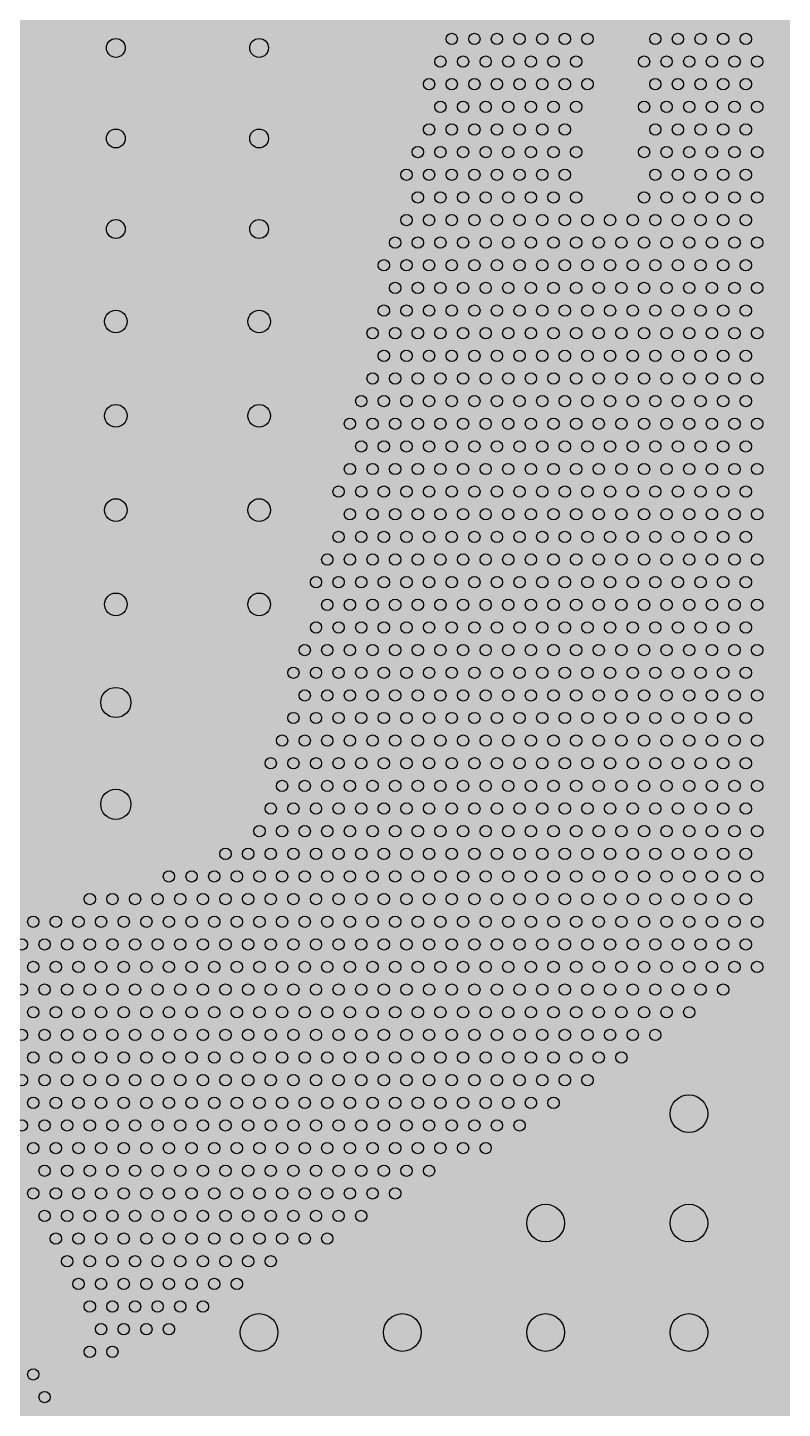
# Model space of a CAD drawing. Header units: metres. Extents: x 6 to 601, y -20 to 118.
# Drawn here: x 62.047 to 62.448, y 79.816 to 80.548 of the extents above; entities that cross this region are included whole.
import ezdxf

# ---------------------------------------------------------------- set-up
doc = ezdxf.new("R2010")
doc.units = ezdxf.units.M
doc.header["$MEASUREMENT"] = 0

msp = doc.modelspace()

# ---------------------------------------------------------------- hatches: boundary and pattern name
at = {"lineweight": 0, "true_color": 0xcd6928, "transparency": 33554534}
h = msp.add_hatch(color=32, dxfattribs=at)
h.dxf.hatch_style = 1
h.paths.add_polyline_path([(63.76226, 84.07628), (61.84323, 84.07628, 0.143152), (60.80928, 81.19774), (60.80928, 78.47618), (63.76226, 78.47566)])

# ---------------------------------------------------------------- linework, layer by layer
for centre, radius in [((62.09428, 80.53719), 0.005), ((62.17028, 80.53719), 0.005), ((62.27247, 80.54196), 0.003), ((62.28447, 80.54196), 0.003), ((62.29647, 80.54196), 0.003), ((62.30847, 80.54196), 0.003), ((62.32047, 80.54196), 0.003), ((62.33247, 80.54196), 0.003), ((62.34447, 80.54196), 0.003), ((62.38047, 80.54196), 0.003), ((62.39247, 80.54196), 0.003), ((62.40447, 80.54196), 0.003), ((62.41647, 80.54196), 0.003), ((62.42847, 80.54196), 0.003), ((62.26647, 80.52996), 0.003), ((62.27847, 80.52996), 0.003), ((62.29047, 80.52996), 0.003), ((62.30247, 80.52996), 0.003), ((62.31447, 80.52996), 0.003), ((62.32647, 80.52996), 0.003), ((62.33847, 80.52996), 0.003), ((62.37447, 80.52996), 0.003), ((62.38647, 80.52996), 0.003), ((62.39847, 80.52996), 0.003), ((62.41047, 80.52996), 0.003), ((62.42247, 80.52996), 0.003), ((62.43447, 80.52996), 0.003), ((62.26047, 80.51796), 0.003), ((62.27247, 80.51796), 0.003), ((62.28447, 80.51796), 0.003), ((62.29647, 80.51796), 0.003), ((62.30847, 80.51796), 0.003), ((62.32047, 80.51796), 0.003), ((62.33247, 80.51796), 0.003), ((62.34447, 80.51796), 0.003), ((62.38047, 80.51796), 0.003), ((62.39247, 80.51796), 0.003), ((62.40447, 80.51796), 0.003), ((62.41647, 80.51796), 0.003), ((62.42847, 80.51796), 0.003), ((62.26647, 80.50596), 0.003), ((62.27847, 80.50596), 0.003), ((62.29047, 80.50596), 0.003), ((62.30247, 80.50596), 0.003), ((62.31447, 80.50596), 0.003), ((62.32647, 80.50596), 0.003), ((62.33847, 80.50596), 0.003), ((62.37447, 80.50596), 0.003), ((62.38647, 80.50596), 0.003), ((62.39847, 80.50596), 0.003), ((62.41047, 80.50596), 0.003), ((62.42247, 80.50596), 0.003), ((62.43447, 80.50596), 0.003), ((62.09428, 80.48919), 0.005), ((62.17028, 80.48919), 0.005), ((62.26047, 80.49396), 0.003), ((62.27247, 80.49396), 0.003), ((62.28447, 80.49396), 0.003), ((62.29647, 80.49396), 0.003), ((62.30847, 80.49396), 0.003), ((62.32047, 80.49396), 0.003), ((62.33247, 80.49396), 0.003), ((62.38047, 80.49396), 0.003), ((62.39247, 80.49396), 0.003), ((62.40447, 80.49396), 0.003), ((62.41647, 80.49396), 0.003), ((62.42847, 80.49396), 0.003), ((62.25447, 80.48196), 0.003), ((62.26647, 80.48196), 0.003), ((62.27847, 80.48196), 0.003), ((62.29047, 80.48196), 0.003), ((62.30247, 80.48196), 0.003), ((62.31447, 80.48196), 0.003), ((62.32647, 80.48196), 0.003), ((62.33847, 80.48196), 0.003), ((62.37447, 80.48196), 0.003), ((62.38647, 80.48196), 0.003), ((62.39847, 80.48196), 0.003), ((62.41047, 80.48196), 0.003), ((62.42247, 80.48196), 0.003), ((62.43447, 80.48196), 0.003), ((62.24847, 80.46996), 0.003), ((62.26047, 80.46996), 0.003), ((62.27247, 80.46996), 0.003), ((62.28447, 80.46996), 0.003), ((62.29647, 80.46996), 0.003), ((62.30847, 80.46996), 0.003), ((62.32047, 80.46996), 0.003), ((62.33247, 80.46996), 0.003), ((62.38047, 80.46996), 0.003), ((62.39247, 80.46996), 0.003), ((62.40447, 80.46996), 0.003), ((62.41647, 80.46996), 0.003), ((62.42847, 80.46996), 0.003), ((62.25447, 80.45796), 0.003), ((62.26647, 80.45796), 0.003), ((62.27847, 80.45796), 0.003), ((62.29047, 80.45796), 0.003), ((62.30247, 80.45796), 0.003), ((62.31447, 80.45796), 0.003), ((62.32647, 80.45796), 0.003), ((62.33847, 80.45796), 0.003), ((62.37447, 80.45796), 0.003), ((62.38647, 80.45796), 0.003), ((62.39847, 80.45796), 0.003), ((62.41047, 80.45796), 0.003), ((62.42247, 80.45796), 0.003), ((62.43447, 80.45796), 0.003), ((62.24847, 80.44596), 0.003), ((62.26047, 80.44596), 0.003), ((62.27247, 80.44596), 0.003), ((62.28447, 80.44596), 0.003), ((62.29647, 80.44596), 0.003), ((62.30847, 80.44596), 0.003), ((62.32047, 80.44596), 0.003), ((62.33247, 80.44596), 0.003), ((62.34447, 80.44596), 0.003), ((62.35647, 80.44596), 0.003), ((62.36847, 80.44596), 0.003), ((62.38047, 80.44596), 0.003), ((62.39247, 80.44596), 0.003), ((62.40447, 80.44596), 0.003), ((62.41647, 80.44596), 0.003), ((62.42847, 80.44596), 0.003), ((62.09428, 80.44119), 0.005), ((62.17028, 80.44119), 0.005), ((62.24247, 80.43396), 0.003), ((62.25447, 80.43396), 0.003), ((62.26647, 80.43396), 0.003), ((62.27847, 80.43396), 0.003), ((62.29047, 80.43396), 0.003), ((62.30247, 80.43396), 0.003), ((62.31447, 80.43396), 0.003), ((62.32647, 80.43396), 0.003), ((62.33847, 80.43396), 0.003), ((62.35047, 80.43396), 0.003), ((62.36247, 80.43396), 0.003), ((62.37447, 80.43396), 0.003), ((62.38647, 80.43396), 0.003), ((62.39847, 80.43396), 0.003), ((62.41047, 80.43396), 0.003), ((62.42247, 80.43396), 0.003), ((62.43447, 80.43396), 0.003), ((62.23647, 80.42196), 0.003), ((62.24847, 80.42196), 0.003), ((62.26047, 80.42196), 0.003), ((62.27247, 80.42196), 0.003), ((62.28447, 80.42196), 0.003), ((62.29647, 80.42196), 0.003), ((62.30847, 80.42196), 0.003), ((62.32047, 80.42196), 0.003), ((62.33247, 80.42196), 0.003), ((62.34447, 80.42196), 0.003), ((62.35647, 80.42196), 0.003), ((62.36847, 80.42196), 0.003), ((62.38047, 80.42196), 0.003), ((62.39247, 80.42196), 0.003), ((62.40447, 80.42196), 0.003), ((62.41647, 80.42196), 0.003), ((62.42847, 80.42196), 0.003), ((62.24247, 80.40996), 0.003), ((62.25447, 80.40996), 0.003), ((62.26647, 80.40996), 0.003), ((62.27847, 80.40996), 0.003), ((62.29047, 80.40996), 0.003), ((62.30247, 80.40996), 0.003), ((62.31447, 80.40996), 0.003), ((62.32647, 80.40996), 0.003), ((62.33847, 80.40996), 0.003), ((62.35047, 80.40996), 0.003), ((62.36247, 80.40996), 0.003), ((62.37447, 80.40996), 0.003), ((62.38647, 80.40996), 0.003), ((62.39847, 80.40996), 0.003), ((62.41047, 80.40996), 0.003), ((62.42247, 80.40996), 0.003), ((62.43447, 80.40996), 0.003), ((62.09428, 80.39219), 0.006), ((62.17028, 80.39219), 0.006), ((62.23647, 80.39796), 0.003), ((62.24847, 80.39796), 0.003), ((62.26047, 80.39796), 0.003), ((62.27247, 80.39796), 0.003), ((62.28447, 80.39796), 0.003), ((62.29647, 80.39796), 0.003), ((62.30847, 80.39796), 0.003), ((62.32047, 80.39796), 0.003), ((62.33247, 80.39796), 0.003), ((62.34447, 80.39796), 0.003), ((62.35647, 80.39796), 0.003), ((62.36847, 80.39796), 0.003), ((62.38047, 80.39796), 0.003), ((62.39247, 80.39796), 0.003), ((62.40447, 80.39796), 0.003), ((62.41647, 80.39796), 0.003), ((62.42847, 80.39796), 0.003), ((62.23047, 80.38596), 0.003), ((62.24247, 80.38596), 0.003), ((62.25447, 80.38596), 0.003), ((62.26647, 80.38596), 0.003), ((62.27847, 80.38596), 0.003), ((62.29047, 80.38596), 0.003), ((62.30247, 80.38596), 0.003), ((62.31447, 80.38596), 0.003), ((62.32647, 80.38596), 0.003), ((62.33847, 80.38596), 0.003), ((62.35047, 80.38596), 0.003), ((62.36247, 80.38596), 0.003), ((62.37447, 80.38596), 0.003), ((62.38647, 80.38596), 0.003), ((62.39847, 80.38596), 0.003), ((62.41047, 80.38596), 0.003), ((62.42247, 80.38596), 0.003), ((62.43447, 80.38596), 0.003), ((62.23647, 80.37396), 0.003), ((62.24847, 80.37396), 0.003), ((62.26047, 80.37396), 0.003), ((62.27247, 80.37396), 0.003), ((62.28447, 80.37396), 0.003), ((62.29647, 80.37396), 0.003), ((62.30847, 80.37396), 0.003), ((62.32047, 80.37396), 0.003), ((62.33247, 80.37396), 0.003), ((62.34447, 80.37396), 0.003), ((62.35647, 80.37396), 0.003), ((62.36847, 80.37396), 0.003), ((62.38047, 80.37396), 0.003), ((62.39247, 80.37396), 0.003), ((62.40447, 80.37396), 0.003), ((62.41647, 80.37396), 0.003), ((62.42847, 80.37396), 0.003), ((62.23047, 80.36196), 0.003), ((62.24247, 80.36196), 0.003), ((62.25447, 80.36196), 0.003), ((62.26647, 80.36196), 0.003), ((62.27847, 80.36196), 0.003), ((62.29047, 80.36196), 0.003), ((62.30247, 80.36196), 0.003), ((62.31447, 80.36196), 0.003), ((62.32647, 80.36196), 0.003), ((62.33847, 80.36196), 0.003), ((62.35047, 80.36196), 0.003), ((62.36247, 80.36196), 0.003), ((62.37447, 80.36196), 0.003), ((62.38647, 80.36196), 0.003), ((62.39847, 80.36196), 0.003), ((62.41047, 80.36196), 0.003), ((62.42247, 80.36196), 0.003), ((62.43447, 80.36196), 0.003), ((62.22447, 80.34996), 0.003), ((62.23647, 80.34996), 0.003), ((62.24847, 80.34996), 0.003), ((62.26047, 80.34996), 0.003), ((62.27247, 80.34996), 0.003), ((62.28447, 80.34996), 0.003), ((62.29647, 80.34996), 0.003), ((62.30847, 80.34996), 0.003), ((62.32047, 80.34996), 0.003), ((62.33247, 80.34996), 0.003), ((62.34447, 80.34996), 0.003), ((62.35647, 80.34996), 0.003), ((62.36847, 80.34996), 0.003), ((62.38047, 80.34996), 0.003), ((62.39247, 80.34996), 0.003), ((62.40447, 80.34996), 0.003), ((62.41647, 80.34996), 0.003), ((62.42847, 80.34996), 0.003), ((62.09428, 80.34219), 0.006), ((62.17028, 80.34219), 0.006), ((62.21847, 80.33796), 0.003), ((62.23047, 80.33796), 0.003), ((62.24247, 80.33796), 0.003), ((62.25447, 80.33796), 0.003), ((62.26647, 80.33796), 0.003), ((62.27847, 80.33796), 0.003), ((62.29047, 80.33796), 0.003), ((62.30247, 80.33796), 0.003), ((62.31447, 80.33796), 0.003), ((62.32647, 80.33796), 0.003), ((62.33847, 80.33796), 0.003), ((62.35047, 80.33796), 0.003), ((62.36247, 80.33796), 0.003), ((62.37447, 80.33796), 0.003), ((62.38647, 80.33796), 0.003), ((62.39847, 80.33796), 0.003), ((62.41047, 80.33796), 0.003), ((62.42247, 80.33796), 0.003), ((62.43447, 80.33796), 0.003), ((62.22447, 80.32596), 0.003), ((62.23647, 80.32596), 0.003), ((62.24847, 80.32596), 0.003), ((62.26047, 80.32596), 0.003), ((62.27247, 80.32596), 0.003), ((62.28447, 80.32596), 0.003), ((62.29647, 80.32596), 0.003), ((62.30847, 80.32596), 0.003), ((62.32047, 80.32596), 0.003), ((62.33247, 80.32596), 0.003), ((62.34447, 80.32596), 0.003), ((62.35647, 80.32596), 0.003), ((62.36847, 80.32596), 0.003), ((62.38047, 80.32596), 0.003), ((62.39247, 80.32596), 0.003), ((62.40447, 80.32596), 0.003), ((62.41647, 80.32596), 0.003), ((62.42847, 80.32596), 0.003), ((62.21847, 80.31396), 0.003), ((62.23047, 80.31396), 0.003), ((62.24247, 80.31396), 0.003), ((62.25447, 80.31396), 0.003), ((62.26647, 80.31396), 0.003), ((62.27847, 80.31396), 0.003), ((62.29047, 80.31396), 0.003), ((62.30247, 80.31396), 0.003), ((62.31447, 80.31396), 0.003), ((62.32647, 80.31396), 0.003), ((62.33847, 80.31396), 0.003), ((62.35047, 80.31396), 0.003), ((62.36247, 80.31396), 0.003), ((62.37447, 80.31396), 0.003), ((62.38647, 80.31396), 0.003), ((62.39847, 80.31396), 0.003), ((62.41047, 80.31396), 0.003), ((62.42247, 80.31396), 0.003), ((62.43447, 80.31396), 0.003), ((62.21247, 80.30196), 0.003), ((62.22447, 80.30196), 0.003), ((62.23647, 80.30196), 0.003), ((62.24847, 80.30196), 0.003), ((62.26047, 80.30196), 0.003), ((62.27247, 80.30196), 0.003), ((62.28447, 80.30196), 0.003), ((62.29647, 80.30196), 0.003), ((62.30847, 80.30196), 0.003), ((62.32047, 80.30196), 0.003), ((62.33247, 80.30196), 0.003), ((62.34447, 80.30196), 0.003), ((62.35647, 80.30196), 0.003), ((62.36847, 80.30196), 0.003), ((62.38047, 80.30196), 0.003), ((62.39247, 80.30196), 0.003), ((62.40447, 80.30196), 0.003), ((62.41647, 80.30196), 0.003), ((62.42847, 80.30196), 0.003), ((62.09428, 80.29219), 0.006), ((62.17028, 80.29219), 0.006), ((62.21847, 80.28996), 0.003), ((62.23047, 80.28996), 0.003), ((62.24247, 80.28996), 0.003), ((62.25447, 80.28996), 0.003), ((62.26647, 80.28996), 0.003), ((62.27847, 80.28996), 0.003), ((62.29047, 80.28996), 0.003), ((62.30247, 80.28996), 0.003), ((62.31447, 80.28996), 0.003), ((62.32647, 80.28996), 0.003), ((62.33847, 80.28996), 0.003), ((62.35047, 80.28996), 0.003), ((62.36247, 80.28996), 0.003), ((62.37447, 80.28996), 0.003), ((62.38647, 80.28996), 0.003), ((62.39847, 80.28996), 0.003), ((62.41047, 80.28996), 0.003), ((62.42247, 80.28996), 0.003), ((62.43447, 80.28996), 0.003), ((62.21247, 80.27796), 0.003), ((62.22447, 80.27796), 0.003), ((62.23647, 80.27796), 0.003), ((62.24847, 80.27796), 0.003), ((62.26047, 80.27796), 0.003), ((62.27247, 80.27796), 0.003), ((62.28447, 80.27796), 0.003), ((62.29647, 80.27796), 0.003), ((62.30847, 80.27796), 0.003), ((62.32047, 80.27796), 0.003), ((62.33247, 80.27796), 0.003), ((62.34447, 80.27796), 0.003), ((62.35647, 80.27796), 0.003), ((62.36847, 80.27796), 0.003), ((62.38047, 80.27796), 0.003), ((62.39247, 80.27796), 0.003), ((62.40447, 80.27796), 0.003), ((62.41647, 80.27796), 0.003), ((62.42847, 80.27796), 0.003), ((62.20647, 80.26596), 0.003), ((62.21847, 80.26596), 0.003), ((62.23047, 80.26596), 0.003), ((62.24247, 80.26596), 0.003), ((62.25447, 80.26596), 0.003), ((62.26647, 80.26596), 0.003), ((62.27847, 80.26596), 0.003), ((62.29047, 80.26596), 0.003), ((62.30247, 80.26596), 0.003), ((62.31447, 80.26596), 0.003), ((62.32647, 80.26596), 0.003), ((62.33847, 80.26596), 0.003), ((62.35047, 80.26596), 0.003), ((62.36247, 80.26596), 0.003), ((62.37447, 80.26596), 0.003), ((62.38647, 80.26596), 0.003), ((62.39847, 80.26596), 0.003), ((62.41047, 80.26596), 0.003), ((62.42247, 80.26596), 0.003), ((62.43447, 80.26596), 0.003), ((62.20047, 80.25396), 0.003), ((62.21247, 80.25396), 0.003), ((62.22447, 80.25396), 0.003), ((62.23647, 80.25396), 0.003), ((62.24847, 80.25396), 0.003), ((62.26047, 80.25396), 0.003), ((62.27247, 80.25396), 0.003), ((62.28447, 80.25396), 0.003), ((62.29647, 80.25396), 0.003), ((62.30847, 80.25396), 0.003), ((62.32047, 80.25396), 0.003), ((62.33247, 80.25396), 0.003), ((62.34447, 80.25396), 0.003), ((62.35647, 80.25396), 0.003), ((62.36847, 80.25396), 0.003), ((62.38047, 80.25396), 0.003), ((62.39247, 80.25396), 0.003), ((62.40447, 80.25396), 0.003), ((62.41647, 80.25396), 0.003), ((62.42847, 80.25396), 0.003), ((62.09428, 80.24219), 0.006), ((62.17028, 80.24219), 0.006), ((62.20647, 80.24196), 0.003), ((62.21847, 80.24196), 0.003), ((62.23047, 80.24196), 0.003), ((62.24247, 80.24196), 0.003), ((62.25447, 80.24196), 0.003), ((62.26647, 80.24196), 0.003), ((62.27847, 80.24196), 0.003), ((62.29047, 80.24196), 0.003), ((62.30247, 80.24196), 0.003), ((62.31447, 80.24196), 0.003), ((62.32647, 80.24196), 0.003), ((62.33847, 80.24196), 0.003), ((62.35047, 80.24196), 0.003), ((62.36247, 80.24196), 0.003), ((62.37447, 80.24196), 0.003), ((62.38647, 80.24196), 0.003), ((62.39847, 80.24196), 0.003), ((62.41047, 80.24196), 0.003), ((62.42247, 80.24196), 0.003), ((62.43447, 80.24196), 0.003), ((62.20047, 80.22996), 0.003), ((62.21247, 80.22996), 0.003), ((62.22447, 80.22996), 0.003), ((62.23647, 80.22996), 0.003), ((62.24847, 80.22996), 0.003), ((62.26047, 80.22996), 0.003), ((62.27247, 80.22996), 0.003), ((62.28447, 80.22996), 0.003), ((62.29647, 80.22996), 0.003), ((62.30847, 80.22996), 0.003), ((62.32047, 80.22996), 0.003), ((62.33247, 80.22996), 0.003), ((62.34447, 80.22996), 0.003), ((62.35647, 80.22996), 0.003), ((62.36847, 80.22996), 0.003), ((62.38047, 80.22996), 0.003), ((62.39247, 80.22996), 0.003), ((62.40447, 80.22996), 0.003), ((62.41647, 80.22996), 0.003), ((62.42847, 80.22996), 0.003), ((62.19447, 80.21796), 0.003), ((62.20647, 80.21796), 0.003), ((62.21847, 80.21796), 0.003), ((62.23047, 80.21796), 0.003), ((62.24247, 80.21796), 0.003), ((62.25447, 80.21796), 0.003), ((62.26647, 80.21796), 0.003), ((62.27847, 80.21796), 0.003), ((62.29047, 80.21796), 0.003), ((62.30247, 80.21796), 0.003), ((62.31447, 80.21796), 0.003), ((62.32647, 80.21796), 0.003), ((62.33847, 80.21796), 0.003), ((62.35047, 80.21796), 0.003), ((62.36247, 80.21796), 0.003), ((62.37447, 80.21796), 0.003), ((62.38647, 80.21796), 0.003), ((62.39847, 80.21796), 0.003), ((62.41047, 80.21796), 0.003), ((62.42247, 80.21796), 0.003), ((62.43447, 80.21796), 0.003), ((62.18847, 80.20596), 0.003), ((62.20047, 80.20596), 0.003), ((62.21247, 80.20596), 0.003), ((62.22447, 80.20596), 0.003), ((62.23647, 80.20596), 0.003), ((62.24847, 80.20596), 0.003), ((62.26047, 80.20596), 0.003), ((62.27247, 80.20596), 0.003), ((62.28447, 80.20596), 0.003), ((62.29647, 80.20596), 0.003), ((62.30847, 80.20596), 0.003), ((62.32047, 80.20596), 0.003), ((62.33247, 80.20596), 0.003), ((62.34447, 80.20596), 0.003), ((62.35647, 80.20596), 0.003), ((62.36847, 80.20596), 0.003), ((62.38047, 80.20596), 0.003), ((62.39247, 80.20596), 0.003), ((62.40447, 80.20596), 0.003), ((62.41647, 80.20596), 0.003), ((62.42847, 80.20596), 0.003), ((62.09428, 80.19019), 0.008), ((62.19447, 80.19396), 0.003), ((62.20647, 80.19396), 0.003), ((62.21847, 80.19396), 0.003), ((62.23047, 80.19396), 0.003), ((62.24247, 80.19396), 0.003), ((62.25447, 80.19396), 0.003), ((62.26647, 80.19396), 0.003), ((62.27847, 80.19396), 0.003), ((62.29047, 80.19396), 0.003), ((62.30247, 80.19396), 0.003), ((62.31447, 80.19396), 0.003), ((62.32647, 80.19396), 0.003), ((62.33847, 80.19396), 0.003), ((62.35047, 80.19396), 0.003), ((62.36247, 80.19396), 0.003), ((62.37447, 80.19396), 0.003), ((62.38647, 80.19396), 0.003), ((62.39847, 80.19396), 0.003), ((62.41047, 80.19396), 0.003), ((62.42247, 80.19396), 0.003), ((62.43447, 80.19396), 0.003), ((62.18847, 80.18196), 0.003), ((62.20047, 80.18196), 0.003), ((62.21247, 80.18196), 0.003), ((62.22447, 80.18196), 0.003), ((62.23647, 80.18196), 0.003), ((62.24847, 80.18196), 0.003), ((62.26047, 80.18196), 0.003), ((62.27247, 80.18196), 0.003), ((62.28447, 80.18196), 0.003), ((62.29647, 80.18196), 0.003), ((62.30847, 80.18196), 0.003), ((62.32047, 80.18196), 0.003), ((62.33247, 80.18196), 0.003), ((62.34447, 80.18196), 0.003), ((62.35647, 80.18196), 0.003), ((62.36847, 80.18196), 0.003), ((62.38047, 80.18196), 0.003), ((62.39247, 80.18196), 0.003), ((62.40447, 80.18196), 0.003), ((62.41647, 80.18196), 0.003), ((62.42847, 80.18196), 0.003), ((62.18247, 80.16996), 0.003), ((62.19447, 80.16996), 0.003), ((62.20647, 80.16996), 0.003), ((62.21847, 80.16996), 0.003), ((62.23047, 80.16996), 0.003), ((62.24247, 80.16996), 0.003), ((62.25447, 80.16996), 0.003), ((62.26647, 80.16996), 0.003), ((62.27847, 80.16996), 0.003), ((62.29047, 80.16996), 0.003), ((62.30247, 80.16996), 0.003), ((62.31447, 80.16996), 0.003), ((62.32647, 80.16996), 0.003), ((62.33847, 80.16996), 0.003), ((62.35047, 80.16996), 0.003), ((62.36247, 80.16996), 0.003), ((62.37447, 80.16996), 0.003), ((62.38647, 80.16996), 0.003), ((62.39847, 80.16996), 0.003), ((62.41047, 80.16996), 0.003), ((62.42247, 80.16996), 0.003), ((62.43447, 80.16996), 0.003), ((62.17647, 80.15796), 0.003), ((62.18847, 80.15796), 0.003), ((62.20047, 80.15796), 0.003), ((62.21247, 80.15796), 0.003), ((62.22447, 80.15796), 0.003), ((62.23647, 80.15796), 0.003), ((62.24847, 80.15796), 0.003), ((62.26047, 80.15796), 0.003), ((62.27247, 80.15796), 0.003), ((62.28447, 80.15796), 0.003), ((62.29647, 80.15796), 0.003), ((62.30847, 80.15796), 0.003), ((62.32047, 80.15796), 0.003), ((62.33247, 80.15796), 0.003), ((62.34447, 80.15796), 0.003), ((62.35647, 80.15796), 0.003), ((62.36847, 80.15796), 0.003), ((62.38047, 80.15796), 0.003), ((62.39247, 80.15796), 0.003), ((62.40447, 80.15796), 0.003), ((62.41647, 80.15796), 0.003), ((62.42847, 80.15796), 0.003), ((62.18247, 80.14596), 0.003), ((62.19447, 80.14596), 0.003), ((62.20647, 80.14596), 0.003), ((62.21847, 80.14596), 0.003), ((62.23047, 80.14596), 0.003), ((62.24247, 80.14596), 0.003), ((62.25447, 80.14596), 0.003), ((62.26647, 80.14596), 0.003), ((62.27847, 80.14596), 0.003), ((62.29047, 80.14596), 0.003), ((62.30247, 80.14596), 0.003), ((62.31447, 80.14596), 0.003), ((62.32647, 80.14596), 0.003), ((62.33847, 80.14596), 0.003), ((62.35047, 80.14596), 0.003), ((62.36247, 80.14596), 0.003), ((62.37447, 80.14596), 0.003), ((62.38647, 80.14596), 0.003), ((62.39847, 80.14596), 0.003), ((62.41047, 80.14596), 0.003), ((62.42247, 80.14596), 0.003), ((62.43447, 80.14596), 0.003), ((62.09428, 80.13619), 0.008), ((62.17647, 80.13396), 0.003), ((62.18847, 80.13396), 0.003), ((62.20047, 80.13396), 0.003), ((62.21247, 80.13396), 0.003), ((62.22447, 80.13396), 0.003), ((62.23647, 80.13396), 0.003), ((62.24847, 80.13396), 0.003), ((62.26047, 80.13396), 0.003), ((62.27247, 80.13396), 0.003), ((62.28447, 80.13396), 0.003), ((62.29647, 80.13396), 0.003), ((62.30847, 80.13396), 0.003), ((62.32047, 80.13396), 0.003), ((62.33247, 80.13396), 0.003), ((62.34447, 80.13396), 0.003), ((62.35647, 80.13396), 0.003), ((62.36847, 80.13396), 0.003), ((62.38047, 80.13396), 0.003), ((62.39247, 80.13396), 0.003), ((62.40447, 80.13396), 0.003), ((62.41647, 80.13396), 0.003), ((62.42847, 80.13396), 0.003), ((62.17047, 80.12196), 0.003), ((62.18247, 80.12196), 0.003), ((62.19447, 80.12196), 0.003), ((62.20647, 80.12196), 0.003), ((62.21847, 80.12196), 0.003), ((62.23047, 80.12196), 0.003), ((62.24247, 80.12196), 0.003), ((62.25447, 80.12196), 0.003), ((62.26647, 80.12196), 0.003), ((62.27847, 80.12196), 0.003), ((62.29047, 80.12196), 0.003), ((62.30247, 80.12196), 0.003), ((62.31447, 80.12196), 0.003), ((62.32647, 80.12196), 0.003), ((62.33847, 80.12196), 0.003), ((62.35047, 80.12196), 0.003), ((62.36247, 80.12196), 0.003), ((62.37447, 80.12196), 0.003), ((62.38647, 80.12196), 0.003), ((62.39847, 80.12196), 0.003), ((62.41047, 80.12196), 0.003), ((62.42247, 80.12196), 0.003), ((62.43447, 80.12196), 0.003), ((62.15247, 80.10996), 0.003), ((62.16447, 80.10996), 0.003), ((62.17647, 80.10996), 0.003), ((62.18847, 80.10996), 0.003), ((62.20047, 80.10996), 0.003), ((62.21247, 80.10996), 0.003), ((62.22447, 80.10996), 0.003), ((62.23647, 80.10996), 0.003), ((62.24847, 80.10996), 0.003), ((62.26047, 80.10996), 0.003), ((62.27247, 80.10996), 0.003), ((62.28447, 80.10996), 0.003), ((62.29647, 80.10996), 0.003), ((62.30847, 80.10996), 0.003), ((62.32047, 80.10996), 0.003), ((62.33247, 80.10996), 0.003), ((62.34447, 80.10996), 0.003), ((62.35647, 80.10996), 0.003), ((62.36847, 80.10996), 0.003), ((62.38047, 80.10996), 0.003), ((62.39247, 80.10996), 0.003), ((62.40447, 80.10996), 0.003), ((62.41647, 80.10996), 0.003), ((62.42847, 80.10996), 0.003), ((62.12247, 80.09796), 0.003), ((62.13447, 80.09796), 0.003), ((62.14647, 80.09796), 0.003), ((62.15847, 80.09796), 0.003), ((62.17047, 80.09796), 0.003), ((62.18247, 80.09796), 0.003), ((62.19447, 80.09796), 0.003), ((62.20647, 80.09796), 0.003), ((62.21847, 80.09796), 0.003), ((62.23047, 80.09796), 0.003), ((62.24247, 80.09796), 0.003), ((62.25447, 80.09796), 0.003), ((62.26647, 80.09796), 0.003), ((62.27847, 80.09796), 0.003), ((62.29047, 80.09796), 0.003), ((62.30247, 80.09796), 0.003), ((62.31447, 80.09796), 0.003), ((62.32647, 80.09796), 0.003), ((62.33847, 80.09796), 0.003), ((62.35047, 80.09796), 0.003), ((62.36247, 80.09796), 0.003), ((62.37447, 80.09796), 0.003), ((62.38647, 80.09796), 0.003), ((62.39847, 80.09796), 0.003), ((62.41047, 80.09796), 0.003), ((62.42247, 80.09796), 0.003), ((62.43447, 80.09796), 0.003), ((62.08047, 80.08596), 0.003), ((62.09247, 80.08596), 0.003), ((62.10447, 80.08596), 0.003), ((62.11647, 80.08596), 0.003), ((62.12847, 80.08596), 0.003), ((62.14047, 80.08596), 0.003), ((62.15247, 80.08596), 0.003), ((62.16447, 80.08596), 0.003), ((62.17647, 80.08596), 0.003), ((62.18847, 80.08596), 0.003), ((62.20047, 80.08596), 0.003), ((62.21247, 80.08596), 0.003), ((62.22447, 80.08596), 0.003), ((62.23647, 80.08596), 0.003), ((62.24847, 80.08596), 0.003), ((62.26047, 80.08596), 0.003), ((62.27247, 80.08596), 0.003), ((62.28447, 80.08596), 0.003), ((62.29647, 80.08596), 0.003), ((62.30847, 80.08596), 0.003), ((62.32047, 80.08596), 0.003), ((62.33247, 80.08596), 0.003), ((62.34447, 80.08596), 0.003), ((62.35647, 80.08596), 0.003), ((62.36847, 80.08596), 0.003), ((62.38047, 80.08596), 0.003), ((62.39247, 80.08596), 0.003), ((62.40447, 80.08596), 0.003), ((62.41647, 80.08596), 0.003), ((62.42847, 80.08596), 0.003), ((62.05047, 80.07396), 0.003), ((62.06247, 80.07396), 0.003), ((62.07447, 80.07396), 0.003), ((62.08647, 80.07396), 0.003), ((62.09847, 80.07396), 0.003), ((62.11047, 80.07396), 0.003), ((62.12247, 80.07396), 0.003), ((62.13447, 80.07396), 0.003), ((62.14647, 80.07396), 0.003), ((62.15847, 80.07396), 0.003), ((62.17047, 80.07396), 0.003), ((62.18247, 80.07396), 0.003), ((62.19447, 80.07396), 0.003), ((62.20647, 80.07396), 0.003), ((62.21847, 80.07396), 0.003), ((62.23047, 80.07396), 0.003), ((62.24247, 80.07396), 0.003), ((62.25447, 80.07396), 0.003), ((62.26647, 80.07396), 0.003), ((62.27847, 80.07396), 0.003), ((62.29047, 80.07396), 0.003), ((62.30247, 80.07396), 0.003), ((62.31447, 80.07396), 0.003), ((62.32647, 80.07396), 0.003), ((62.33847, 80.07396), 0.003), ((62.35047, 80.07396), 0.003), ((62.36247, 80.07396), 0.003), ((62.37447, 80.07396), 0.003), ((62.38647, 80.07396), 0.003), ((62.39847, 80.07396), 0.003), ((62.41047, 80.07396), 0.003), ((62.42247, 80.07396), 0.003), ((62.43447, 80.07396), 0.003), ((62.04447, 80.06196), 0.003), ((62.05647, 80.06196), 0.003), ((62.06847, 80.06196), 0.003), ((62.08047, 80.06196), 0.003), ((62.09247, 80.06196), 0.003), ((62.10447, 80.06196), 0.003), ((62.11647, 80.06196), 0.003), ((62.12847, 80.06196), 0.003), ((62.14047, 80.06196), 0.003), ((62.15247, 80.06196), 0.003), ((62.16447, 80.06196), 0.003), ((62.17647, 80.06196), 0.003), ((62.18847, 80.06196), 0.003), ((62.20047, 80.06196), 0.003), ((62.21247, 80.06196), 0.003), ((62.22447, 80.06196), 0.003), ((62.23647, 80.06196), 0.003), ((62.24847, 80.06196), 0.003), ((62.26047, 80.06196), 0.003), ((62.27247, 80.06196), 0.003), ((62.28447, 80.06196), 0.003), ((62.29647, 80.06196), 0.003), ((62.30847, 80.06196), 0.003), ((62.32047, 80.06196), 0.003), ((62.33247, 80.06196), 0.003), ((62.34447, 80.06196), 0.003), ((62.35647, 80.06196), 0.003), ((62.36847, 80.06196), 0.003), ((62.38047, 80.06196), 0.003), ((62.39247, 80.06196), 0.003), ((62.40447, 80.06196), 0.003), ((62.41647, 80.06196), 0.003), ((62.42847, 80.06196), 0.003), ((62.05047, 80.04996), 0.003), ((62.06247, 80.04996), 0.003), ((62.07447, 80.04996), 0.003), ((62.08647, 80.04996), 0.003), ((62.09847, 80.04996), 0.003), ((62.11047, 80.04996), 0.003), ((62.12247, 80.04996), 0.003), ((62.13447, 80.04996), 0.003), ((62.14647, 80.04996), 0.003), ((62.15847, 80.04996), 0.003), ((62.17047, 80.04996), 0.003), ((62.18247, 80.04996), 0.003), ((62.19447, 80.04996), 0.003), ((62.20647, 80.04996), 0.003), ((62.21847, 80.04996), 0.003), ((62.23047, 80.04996), 0.003), ((62.24247, 80.04996), 0.003), ((62.25447, 80.04996), 0.003), ((62.26647, 80.04996), 0.003), ((62.27847, 80.04996), 0.003), ((62.29047, 80.04996), 0.003), ((62.30247, 80.04996), 0.003), ((62.31447, 80.04996), 0.003), ((62.32647, 80.04996), 0.003), ((62.33847, 80.04996), 0.003), ((62.35047, 80.04996), 0.003), ((62.36247, 80.04996), 0.003), ((62.37447, 80.04996), 0.003), ((62.38647, 80.04996), 0.003), ((62.39847, 80.04996), 0.003), ((62.41047, 80.04996), 0.003), ((62.42247, 80.04996), 0.003), ((62.43447, 80.04996), 0.003), ((62.04447, 80.03796), 0.003), ((62.05647, 80.03796), 0.003), ((62.06847, 80.03796), 0.003), ((62.08047, 80.03796), 0.003), ((62.09247, 80.03796), 0.003), ((62.10447, 80.03796), 0.003), ((62.11647, 80.03796), 0.003), ((62.12847, 80.03796), 0.003), ((62.14047, 80.03796), 0.003), ((62.15247, 80.03796), 0.003), ((62.16447, 80.03796), 0.003), ((62.17647, 80.03796), 0.003), ((62.18847, 80.03796), 0.003), ((62.20047, 80.03796), 0.003), ((62.21247, 80.03796), 0.003), ((62.22447, 80.03796), 0.003), ((62.23647, 80.03796), 0.003), ((62.24847, 80.03796), 0.003), ((62.26047, 80.03796), 0.003), ((62.27247, 80.03796), 0.003), ((62.28447, 80.03796), 0.003), ((62.29647, 80.03796), 0.003), ((62.30847, 80.03796), 0.003), ((62.32047, 80.03796), 0.003), ((62.33247, 80.03796), 0.003), ((62.34447, 80.03796), 0.003), ((62.35647, 80.03796), 0.003), ((62.36847, 80.03796), 0.003), ((62.38047, 80.03796), 0.003), ((62.39247, 80.03796), 0.003), ((62.40447, 80.03796), 0.003), ((62.41647, 80.03796), 0.003), ((62.05047, 80.02596), 0.003), ((62.06247, 80.02596), 0.003), ((62.07447, 80.02596), 0.003), ((62.08647, 80.02596), 0.003), ((62.09847, 80.02596), 0.003), ((62.11047, 80.02596), 0.003), ((62.12247, 80.02596), 0.003), ((62.13447, 80.02596), 0.003), ((62.14647, 80.02596), 0.003), ((62.15847, 80.02596), 0.003), ((62.17047, 80.02596), 0.003), ((62.18247, 80.02596), 0.003), ((62.19447, 80.02596), 0.003), ((62.20647, 80.02596), 0.003), ((62.21847, 80.02596), 0.003), ((62.23047, 80.02596), 0.003), ((62.24247, 80.02596), 0.003), ((62.25447, 80.02596), 0.003), ((62.26647, 80.02596), 0.003), ((62.27847, 80.02596), 0.003), ((62.29047, 80.02596), 0.003), ((62.30247, 80.02596), 0.003), ((62.31447, 80.02596), 0.003), ((62.32647, 80.02596), 0.003), ((62.33847, 80.02596), 0.003), ((62.35047, 80.02596), 0.003), ((62.36247, 80.02596), 0.003), ((62.37447, 80.02596), 0.003), ((62.38647, 80.02596), 0.003), ((62.39847, 80.02596), 0.003), ((62.04447, 80.01396), 0.003), ((62.05647, 80.01396), 0.003), ((62.06847, 80.01396), 0.003), ((62.08047, 80.01396), 0.003), ((62.09247, 80.01396), 0.003), ((62.10447, 80.01396), 0.003), ((62.11647, 80.01396), 0.003), ((62.12847, 80.01396), 0.003), ((62.14047, 80.01396), 0.003), ((62.15247, 80.01396), 0.003), ((62.16447, 80.01396), 0.003), ((62.17647, 80.01396), 0.003), ((62.18847, 80.01396), 0.003), ((62.20047, 80.01396), 0.003), ((62.21247, 80.01396), 0.003), ((62.22447, 80.01396), 0.003), ((62.23647, 80.01396), 0.003), ((62.24847, 80.01396), 0.003), ((62.26047, 80.01396), 0.003), ((62.27247, 80.01396), 0.003), ((62.28447, 80.01396), 0.003), ((62.29647, 80.01396), 0.003), ((62.30847, 80.01396), 0.003), ((62.32047, 80.01396), 0.003), ((62.33247, 80.01396), 0.003), ((62.34447, 80.01396), 0.003), ((62.35647, 80.01396), 0.003), ((62.36847, 80.01396), 0.003), ((62.38047, 80.01396), 0.003), ((62.05047, 80.00196), 0.003), ((62.06247, 80.00196), 0.003), ((62.07447, 80.00196), 0.003), ((62.08647, 80.00196), 0.003), ((62.09847, 80.00196), 0.003), ((62.11047, 80.00196), 0.003), ((62.12247, 80.00196), 0.003), ((62.13447, 80.00196), 0.003), ((62.14647, 80.00196), 0.003), ((62.15847, 80.00196), 0.003), ((62.17047, 80.00196), 0.003), ((62.18247, 80.00196), 0.003), ((62.19447, 80.00196), 0.003), ((62.20647, 80.00196), 0.003), ((62.21847, 80.00196), 0.003), ((62.23047, 80.00196), 0.003), ((62.24247, 80.00196), 0.003), ((62.25447, 80.00196), 0.003), ((62.26647, 80.00196), 0.003), ((62.27847, 80.00196), 0.003), ((62.29047, 80.00196), 0.003), ((62.30247, 80.00196), 0.003), ((62.31447, 80.00196), 0.003), ((62.32647, 80.00196), 0.003), ((62.33847, 80.00196), 0.003), ((62.35047, 80.00196), 0.003), ((62.36247, 80.00196), 0.003), ((62.04447, 79.98996), 0.003), ((62.05647, 79.98996), 0.003), ((62.06847, 79.98996), 0.003), ((62.08047, 79.98996), 0.003), ((62.09247, 79.98996), 0.003), ((62.10447, 79.98996), 0.003), ((62.11647, 79.98996), 0.003), ((62.12847, 79.98996), 0.003), ((62.14047, 79.98996), 0.003), ((62.15247, 79.98996), 0.003), ((62.16447, 79.98996), 0.003), ((62.17647, 79.98996), 0.003), ((62.18847, 79.98996), 0.003), ((62.20047, 79.98996), 0.003), ((62.21247, 79.98996), 0.003), ((62.22447, 79.98996), 0.003), ((62.23647, 79.98996), 0.003), ((62.24847, 79.98996), 0.003), ((62.26047, 79.98996), 0.003), ((62.27247, 79.98996), 0.003), ((62.28447, 79.98996), 0.003), ((62.29647, 79.98996), 0.003), ((62.30847, 79.98996), 0.003), ((62.32047, 79.98996), 0.003), ((62.33247, 79.98996), 0.003), ((62.34447, 79.98996), 0.003), ((62.05047, 79.97796), 0.003), ((62.06247, 79.97796), 0.003), ((62.07447, 79.97796), 0.003), ((62.08647, 79.97796), 0.003), ((62.09847, 79.97796), 0.003), ((62.11047, 79.97796), 0.003), ((62.12247, 79.97796), 0.003), ((62.13447, 79.97796), 0.003), ((62.14647, 79.97796), 0.003), ((62.15847, 79.97796), 0.003), ((62.17047, 79.97796), 0.003), ((62.18247, 79.97796), 0.003), ((62.19447, 79.97796), 0.003), ((62.20647, 79.97796), 0.003), ((62.21847, 79.97796), 0.003), ((62.23047, 79.97796), 0.003), ((62.24247, 79.97796), 0.003), ((62.25447, 79.97796), 0.003), ((62.26647, 79.97796), 0.003), ((62.27847, 79.97796), 0.003), ((62.29047, 79.97796), 0.003), ((62.30247, 79.97796), 0.003), ((62.31447, 79.97796), 0.003), ((62.32647, 79.97796), 0.003), ((62.39828, 79.97219), 0.01), ((62.04447, 79.96596), 0.003), ((62.05647, 79.96596), 0.003), ((62.06847, 79.96596), 0.003), ((62.08047, 79.96596), 0.003), ((62.09247, 79.96596), 0.003), ((62.10447, 79.96596), 0.003), ((62.11647, 79.96596), 0.003), ((62.12847, 79.96596), 0.003), ((62.14047, 79.96596), 0.003), ((62.15247, 79.96596), 0.003), ((62.16447, 79.96596), 0.003), ((62.17647, 79.96596), 0.003), ((62.18847, 79.96596), 0.003), ((62.20047, 79.96596), 0.003), ((62.21247, 79.96596), 0.003), ((62.22447, 79.96596), 0.003), ((62.23647, 79.96596), 0.003), ((62.24847, 79.96596), 0.003), ((62.26047, 79.96596), 0.003), ((62.27247, 79.96596), 0.003), ((62.28447, 79.96596), 0.003), ((62.29647, 79.96596), 0.003), ((62.30847, 79.96596), 0.003), ((62.05047, 79.95396), 0.003), ((62.06247, 79.95396), 0.003), ((62.07447, 79.95396), 0.003), ((62.08647, 79.95396), 0.003), ((62.09847, 79.95396), 0.003), ((62.11047, 79.95396), 0.003), ((62.12247, 79.95396), 0.003), ((62.13447, 79.95396), 0.003), ((62.14647, 79.95396), 0.003), ((62.15847, 79.95396), 0.003), ((62.17047, 79.95396), 0.003), ((62.18247, 79.95396), 0.003), ((62.19447, 79.95396), 0.003), ((62.20647, 79.95396), 0.003), ((62.21847, 79.95396), 0.003), ((62.23047, 79.95396), 0.003), ((62.24247, 79.95396), 0.003), ((62.25447, 79.95396), 0.003), ((62.26647, 79.95396), 0.003), ((62.27847, 79.95396), 0.003), ((62.29047, 79.95396), 0.003), ((62.05647, 79.94196), 0.003), ((62.06847, 79.94196), 0.003), ((62.08047, 79.94196), 0.003), ((62.09247, 79.94196), 0.003), ((62.10447, 79.94196), 0.003), ((62.11647, 79.94196), 0.003), ((62.12847, 79.94196), 0.003), ((62.14047, 79.94196), 0.003), ((62.15247, 79.94196), 0.003), ((62.16447, 79.94196), 0.003), ((62.17647, 79.94196), 0.003), ((62.18847, 79.94196), 0.003), ((62.20047, 79.94196), 0.003), ((62.21247, 79.94196), 0.003), ((62.22447, 79.94196), 0.003), ((62.23647, 79.94196), 0.003), ((62.24847, 79.94196), 0.003), ((62.26047, 79.94196), 0.003), ((62.05047, 79.92996), 0.003), ((62.06247, 79.92996), 0.003), ((62.07447, 79.92996), 0.003), ((62.08647, 79.92996), 0.003), ((62.09847, 79.92996), 0.003), ((62.11047, 79.92996), 0.003), ((62.12247, 79.92996), 0.003), ((62.13447, 79.92996), 0.003), ((62.14647, 79.92996), 0.003), ((62.15847, 79.92996), 0.003), ((62.17047, 79.92996), 0.003), ((62.18247, 79.92996), 0.003), ((62.19447, 79.92996), 0.003), ((62.20647, 79.92996), 0.003), ((62.21847, 79.92996), 0.003), ((62.23047, 79.92996), 0.003), ((62.24247, 79.92996), 0.003), ((62.05647, 79.91796), 0.003), ((62.06847, 79.91796), 0.003), ((62.08047, 79.91796), 0.003), ((62.09247, 79.91796), 0.003), ((62.10447, 79.91796), 0.003), ((62.11647, 79.91796), 0.003), ((62.12847, 79.91796), 0.003), ((62.14047, 79.91796), 0.003), ((62.15247, 79.91796), 0.003), ((62.16447, 79.91796), 0.003), ((62.17647, 79.91796), 0.003), ((62.18847, 79.91796), 0.003), ((62.20047, 79.91796), 0.003), ((62.21247, 79.91796), 0.003), ((62.22447, 79.91796), 0.003), ((62.32228, 79.91419), 0.01), ((62.39828, 79.91419), 0.01), ((62.06247, 79.90596), 0.003), ((62.07447, 79.90596), 0.003), ((62.08647, 79.90596), 0.003), ((62.09847, 79.90596), 0.003), ((62.11047, 79.90596), 0.003), ((62.12247, 79.90596), 0.003), ((62.13447, 79.90596), 0.003), ((62.14647, 79.90596), 0.003), ((62.15847, 79.90596), 0.003), ((62.17047, 79.90596), 0.003), ((62.18247, 79.90596), 0.003), ((62.19447, 79.90596), 0.003), ((62.20647, 79.90596), 0.003), ((62.06847, 79.89396), 0.003), ((62.08047, 79.89396), 0.003), ((62.09247, 79.89396), 0.003), ((62.10447, 79.89396), 0.003), ((62.11647, 79.89396), 0.003), ((62.12847, 79.89396), 0.003), ((62.14047, 79.89396), 0.003), ((62.15247, 79.89396), 0.003), ((62.16447, 79.89396), 0.003), ((62.17647, 79.89396), 0.003), ((62.07447, 79.88196), 0.003), ((62.08647, 79.88196), 0.003), ((62.09847, 79.88196), 0.003), ((62.11047, 79.88196), 0.003), ((62.12247, 79.88196), 0.003), ((62.13447, 79.88196), 0.003), ((62.14647, 79.88196), 0.003), ((62.15847, 79.88196), 0.003), ((62.08047, 79.86996), 0.003), ((62.09247, 79.86996), 0.003), ((62.10447, 79.86996), 0.003), ((62.11647, 79.86996), 0.003), ((62.12847, 79.86996), 0.003), ((62.14047, 79.86996), 0.003), ((62.17028, 79.85619), 0.01), ((62.24628, 79.85619), 0.01), ((62.32228, 79.85619), 0.01), ((62.39828, 79.85619), 0.01), ((62.08647, 79.85796), 0.003), ((62.09847, 79.85796), 0.003), ((62.11047, 79.85796), 0.003), ((62.12247, 79.85796), 0.003), ((62.08047, 79.84596), 0.003), ((62.09247, 79.84596), 0.003), ((62.05047, 79.83396), 0.003), ((62.05647, 79.82196), 0.003)]:
    msp.add_circle(centre, radius)

doc.saveas('drawing.dxf')
